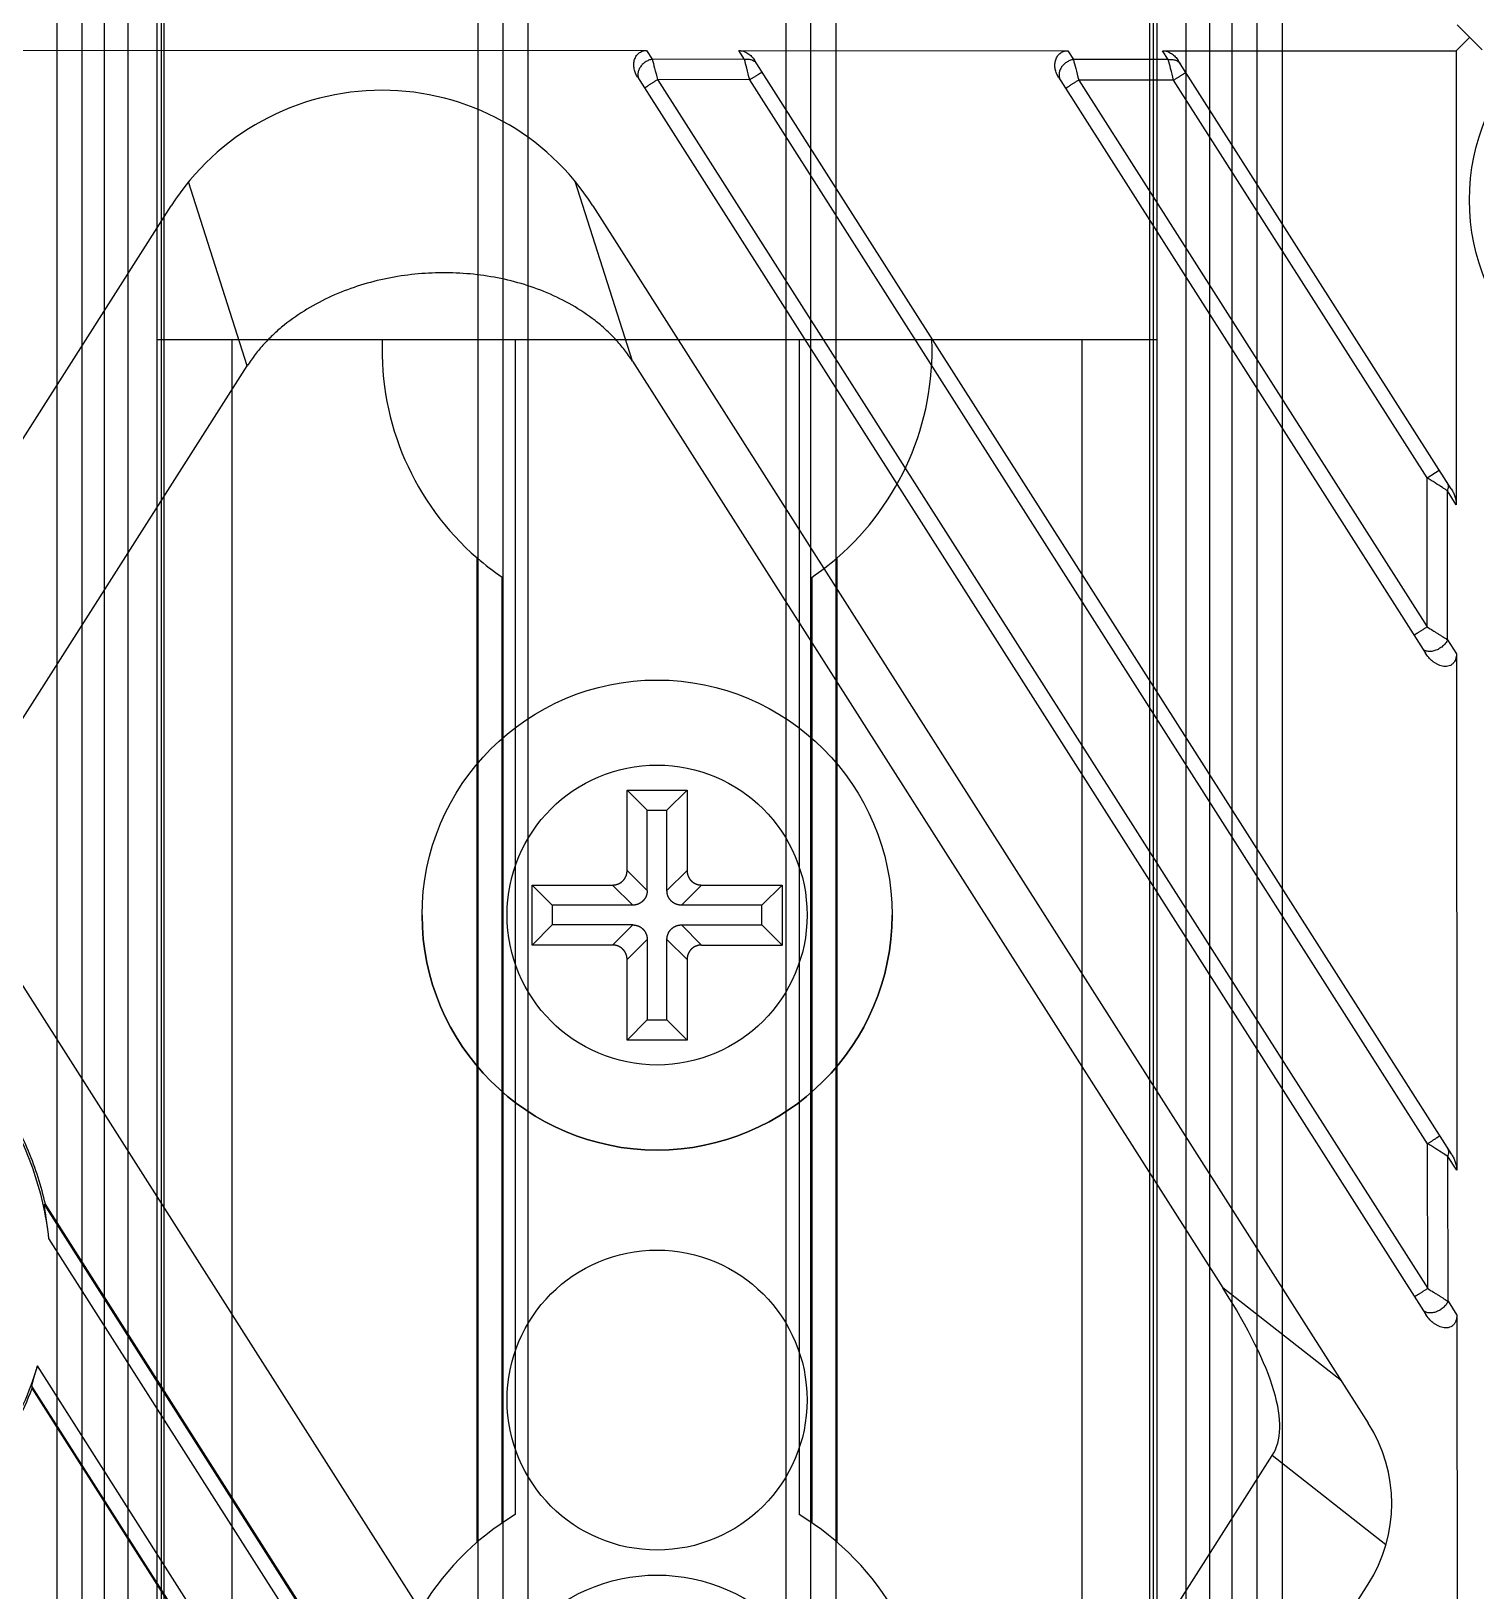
# Model space of a CAD drawing. Header units: millimetres. Extents: x 3299 to 14264, y 1863 to 5555.
# Drawn here: x 10144.86 to 10173.75, y 4094.99 to 4126.18 of the extents above; entities that cross this region are included whole.
import ezdxf

# ---------------------------------------------------------------- set-up
doc = ezdxf.new("R2010")
doc.units = ezdxf.units.MM
doc.layers.add('02___PRT_ALL_AXES', color=7, linetype='Continuous')
doc.layers.add('1轮廓线', color=7, linetype='Continuous', lineweight=25)

# ---------------------------------------------------------------- blocks, each defined once
blk = doc.blocks.new('ryfhgjmb')
at = {"color": 30, "linetype": 'Continuous', "true_color": 0xf26722}
for p, q in [((6005.128, 3342.431), (7001.628, 3342.431)), ((7001.628, 3322.431), (7001.628, 3342.431)), ((6005.128, 3340.931), (7001.628, 3340.931)), ((7001.628, 3335.271), (6978.138, 3335.271)), ((7001.628, 3329.592), (6978.138, 3329.592)), ((6005.128, 3323.931), (7001.628, 3323.931)), ((6005.128, 3322.431), (7001.628, 3322.431))]:
    blk.add_line(p, q, dxfattribs=at)
for start, end in [(87.9161, 139.1148), (220.8852, 272.0839)]:
    blk.add_arc((7001.428, 3332.431), 5.5, start, end, dxfattribs=at)
at = {"layer": '02___PRT_ALL_AXES', "color": 30, "linetype": 'Continuous', "true_color": 0xf26722}
for p, q in [((6977.586, 3336.031), (6997.27, 3336.031)), ((6977.971, 3335.531), (6996.885, 3335.531)), ((6977.971, 3329.331), (6996.885, 3329.331)), ((6977.586, 3328.831), (6997.27, 3328.831))]:
    blk.add_line(p, q, dxfattribs=at)
for centre, start, end in [((6973.428, 3332.431), 31.0806, 148.9194), ((7001.428, 3332.431), 139.1148, 145.6923), ((6973.428, 3332.431), 211.0806, 328.9194), ((7001.428, 3332.431), 214.3077, 220.8852)]:
    blk.add_arc(centre, 5.5, start, end, dxfattribs=at)
blk = doc.blocks.new('ETDHFN')
at = {"layer": '1轮廓线', "linetype": 'Continuous', "lineweight": 25}
for p, q in [((8841.41, 4025.552), (8841.812, 4025.15)), ((8841.41, 4023.942), (8841.41, 4025.552)), ((8841.41, 4025.552), (8842.61, 4025.552)), ((8842.61, 4025.552), (8842.208, 4025.15)), ((8842.61, 4025.552), (8842.61, 4023.942)), ((8841.812, 4025.15), (8842.208, 4025.15)), ((8841.812, 4023.54), (8841.812, 4025.15)), ((8842.208, 4023.54), (8842.208, 4025.15)), ((8839.51, 4023.652), (8839.912, 4023.25)), ((8839.51, 4022.452), (8839.51, 4023.652)), ((8839.51, 4023.652), (8841.12, 4023.652)), ((8842.9, 4023.652), (8844.51, 4023.652)), ((8844.51, 4023.652), (8844.108, 4023.25)), ((8844.51, 4023.652), (8844.51, 4022.452)), ((8839.912, 4023.25), (8839.912, 4022.854)), ((8841.522, 4023.25), (8839.912, 4023.25)), ((8844.108, 4023.25), (8842.498, 4023.25)), ((8844.108, 4022.854), (8844.108, 4023.25)), ((8839.51, 4022.452), (8839.912, 4022.854)), ((8841.522, 4022.854), (8839.912, 4022.854)), ((8841.812, 4022.564), (8841.812, 4020.954)), ((8842.208, 4020.954), (8842.208, 4022.564)), ((8842.498, 4022.854), (8844.108, 4022.854)), ((8844.51, 4022.452), (8844.108, 4022.854)), ((8841.12, 4022.452), (8839.51, 4022.452)), ((8842.9, 4022.452), (8844.51, 4022.452)), ((8841.41, 4020.552), (8841.41, 4022.162)), ((8842.61, 4022.162), (8842.61, 4020.552)), ((8841.41, 4020.552), (8841.812, 4020.954)), ((8841.812, 4020.954), (8842.208, 4020.954)), ((8842.61, 4020.552), (8842.208, 4020.954)), ((8842.61, 4020.552), (8841.41, 4020.552))]:
    blk.add_line(p, q, dxfattribs=at)
at = {"layer": '1轮廓线', "linetype": 'Continuous', "lineweight": 13}
for p, q in [((8841.41, 4023.942), (8841.812, 4023.54)), ((8842.61, 4023.942), (8842.208, 4023.54)), ((8841.12, 4023.652), (8841.522, 4023.25)), ((8842.9, 4023.652), (8842.498, 4023.25)), ((8841.12, 4022.452), (8841.522, 4022.854)), ((8841.41, 4022.162), (8841.812, 4022.564)), ((8842.61, 4022.162), (8842.208, 4022.564)), ((8842.9, 4022.452), (8842.498, 4022.854))]:
    blk.add_line(p, q, dxfattribs=at)
at = {"layer": '1轮廓线', "linetype": 'Continuous', "lineweight": 25}
for radius in [4.7, 3]:
    blk.add_circle((8842.01, 4023.052), radius, dxfattribs=at)
blk.add_arc((8842.01, 4023.052), 4.7, 180, 0, dxfattribs=at)
for points in [[(8841.12, 4023.652), (8841.184, 4023.652), (8841.24, 4023.677), (8841.288, 4023.698), (8841.326, 4023.736), (8841.362, 4023.772), (8841.385, 4023.822), (8841.41, 4023.877), (8841.41, 4023.942)], [(8842.61, 4023.942), (8842.61, 4023.878), (8842.635, 4023.822), (8842.656, 4023.773), (8842.694, 4023.736), (8842.73, 4023.699), (8842.78, 4023.677), (8842.835, 4023.652), (8842.9, 4023.652)], [(8841.812, 4023.54), (8841.812, 4023.476), (8841.787, 4023.42), (8841.766, 4023.372), (8841.728, 4023.334), (8841.692, 4023.298), (8841.642, 4023.275), (8841.587, 4023.25), (8841.522, 4023.25)], [(8842.498, 4023.25), (8842.434, 4023.25), (8842.378, 4023.275), (8842.33, 4023.296), (8842.292, 4023.334), (8842.256, 4023.37), (8842.233, 4023.42), (8842.208, 4023.475), (8842.208, 4023.54)], [(8841.522, 4022.854), (8841.586, 4022.854), (8841.642, 4022.829), (8841.69, 4022.808), (8841.728, 4022.77), (8841.764, 4022.734), (8841.787, 4022.684), (8841.812, 4022.629), (8841.812, 4022.564)], [(8842.208, 4022.564), (8842.208, 4022.628), (8842.233, 4022.684), (8842.254, 4022.732), (8842.292, 4022.77), (8842.328, 4022.806), (8842.378, 4022.829), (8842.433, 4022.854), (8842.498, 4022.854)], [(8841.41, 4022.162), (8841.41, 4022.226), (8841.385, 4022.282), (8841.364, 4022.33), (8841.326, 4022.368), (8841.29, 4022.404), (8841.24, 4022.427), (8841.185, 4022.452), (8841.12, 4022.452)], [(8842.9, 4022.452), (8842.836, 4022.452), (8842.78, 4022.427), (8842.732, 4022.406), (8842.694, 4022.368), (8842.658, 4022.332), (8842.635, 4022.282), (8842.61, 4022.227), (8842.61, 4022.162)]]:
    blk.add_open_spline(points, degree=2, knots=[0, 0, 0, 0.25, 0.25, 0.5, 0.5, 0.75, 0.75, 1, 1, 1], dxfattribs=at)
blk = doc.blocks.new('ERTFHGJ')
at = {"color": 40, "linetype": 'Continuous', "true_color": 0xf8d731}
for p, q in [((8900.957, 3696.77), (8900.957, 3617.77)), ((8901.457, 3617.77), (8901.457, 3696.77)), ((8901.957, 3617.77), (8901.957, 3696.77)), ((8902.402, 3617.77), (8902.402, 3696.77)), ((8902.874, 3617.77), (8902.874, 3696.77)), ((8903.457, 3617.77), (8903.457, 3696.77)), ((8903.537, 3696.77), (8903.537, 3617.77)), ((8903.598, 3617.77), (8903.598, 3696.77)), ((8909.882, 3696.77), (8909.882, 3617.77)), ((8910.382, 3617.77), (8910.382, 3696.77)), ((8916.532, 3617.77), (8916.532, 3696.77)), ((8917.032, 3617.77), (8917.032, 3696.77)), ((8923.315, 3617.77), (8923.315, 3696.77)), ((8923.377, 3696.77), (8923.377, 3617.77)), ((8923.457, 3617.77), (8923.457, 3696.77)), ((8924.039, 3696.77), (8924.039, 3617.77)), ((8924.511, 3696.77), (8924.511, 3617.77)), ((8924.957, 3617.77), (8924.957, 3696.77)), ((8925.457, 3617.77), (8925.457, 3696.77)), ((8910.882, 3685.9), (8910.882, 3628.641)), ((8916.032, 3628.641), (8916.032, 3685.9))]:
    blk.add_line(p, q, dxfattribs=at)
for centre, radius, start, end in [((8892.957, 3657.27), 4.25, 270, 90), ((8913.457, 3626.27), 3.5, 42.6324, 137.3676)]:
    blk.add_arc(centre, radius, start, end, dxfattribs=at)
blk = doc.blocks.new('ryfh')
at = {"xscale": -1}
blk.add_blockref('ERTFHGJ', (17197.083, 1141.444), dxfattribs=at)
at = {"rotation": 90}
blk.add_blockref('ryfhgjmb', (11616.058, -2205.714), dxfattribs=at)
blk.add_blockref('ETDHFN', (-558.383, 761.362))
blk = doc.blocks.new('1111')
at = {"color": 7, "linetype": 'Continuous'}
for p, q in [((16602.781, 7051.134), (16602.281, 7051.634)), ((16568.754, 7051.133), (16586.072, 7051.123)), ((16586.072, 7051.123), (16586.185, 7050.947)), ((16587.916, 7051.122), (16594.495, 7051.118)), ((16588.029, 7050.946), (16587.916, 7051.122)), ((16594.495, 7051.118), (16594.607, 7050.942)), ((16596.392, 7051.117), (16602.261, 7051.114)), ((16596.505, 7050.94), (16596.392, 7051.117)), ((16602.261, 7051.114), (16602.531, 7051.384)), ((16602.261, 7051.114), (16602.266, 7042.04)), ((16588.029, 7050.946), (16586.185, 7050.947)), ((16602.174, 7029.042), (16588.23, 7050.929)), ((16596.505, 7050.94), (16594.607, 7050.942)), ((16602.166, 7042.354), (16596.706, 7050.924)), ((16585.888, 7050.595), (16601.654, 7025.848)), ((16588.134, 7050.538), (16586.29, 7050.54)), ((16586.29, 7050.54), (16601.695, 7026.365)), ((16601.692, 7029.261), (16588.134, 7050.538)), ((16594.31, 7050.59), (16601.647, 7039.073)), ((16596.613, 7050.531), (16594.714, 7050.532)), ((16594.714, 7050.532), (16601.683, 7039.595)), ((16601.681, 7042.577), (16596.613, 7050.531)), ((16578.083, 7044.815), (16576.911, 7048.494)), ((16585.789, 7044.911), (16584.646, 7048.5)), ((16570.281, 7038.152), (16576.564, 7048.014)), ((16584.998, 7048.014), (16600.504, 7023.675)), ((16585.789, 7044.911), (16597.596, 7026.378)), ((16571.888, 7035.091), (16578.083, 7044.815)), ((16601.681, 7042.577), (16601.924, 7042.732)), ((16601.683, 7039.595), (16601.681, 7042.577)), ((16602.092, 7039.337), (16602.09, 7042.317)), ((16602.266, 7042.04), (16602.09, 7042.317)), ((16602.092, 7039.337), (16602.268, 7039.059)), ((16602.268, 7039.059), (16602.274, 7028.728)), ((16570.281, 7037.615), (16590.438, 7005.975)), ((16601.695, 7026.365), (16601.692, 7029.261)), ((16602.098, 7029.005), (16602, 7029.067)), ((16602.1, 7026.109), (16602.098, 7029.005)), ((16602.274, 7028.728), (16602.098, 7029.005)), ((16574.028, 7028.042), (16574.048, 7028.05)), ((16589.644, 7003.529), (16574.028, 7028.042)), ((16578.403, 7021.175), (16574.028, 7028.042)), ((16589.655, 7003.551), (16574.048, 7028.05)), ((16589.407, 7003.369), (16574.119, 7027.362)), ((16582.231, 7014.631), (16574.119, 7027.362)), ((16599.968, 7024.516), (16597.596, 7026.378)), ((16602.1, 7026.109), (16602.276, 7025.833)), ((16602.276, 7025.833), (16602.282, 7016.178)), ((16588.31, 7002.182), (16573.889, 7024.815)), ((16588.044, 7002.02), (16573.779, 7024.412)), ((16583.531, 7009.104), (16573.779, 7024.412)), ((16588.062, 7001.958), (16573.784, 7024.37)), ((16589.081, 7008.105), (16598.585, 7023.023)), ((16600.858, 7021.239), (16598.585, 7023.023)), ((16585.991, 7009.264), (16578.403, 7021.175)), ((16591.281, 7005.975), (16600.504, 7020.451))]:
    blk.add_line(p, q, dxfattribs=at)
for centre, radius, start, end in [((16580.781, 7045.328), 5, 32.5, 147.5), ((16559.53, 7022.898), 14.329, 5.8942, 6.0629), ((16597.974, 7022.063), 3, 327.5, 32.5)]:
    blk.add_arc(centre, radius, start, end, dxfattribs=at)
blk.add_ellipse((16574.5, 7041.823), major_axis=(-24.038, 18.866), ratio=0.163628, start_param=-3.125474, end_param=-2.706063, dxfattribs=at)
for points, knots in [([(16585.888, 7050.595), (16585.873, 7050.619), (16585.847, 7050.67), (16585.821, 7050.753), (16585.812, 7050.838), (16585.821, 7050.91), (16585.839, 7050.964), (16585.858, 7051.003), (16585.883, 7051.038), (16585.913, 7051.068), (16585.948, 7051.093), (16585.988, 7051.111), (16586.03, 7051.121), (16586.058, 7051.123), (16586.072, 7051.123)], [0, 0, 0, 0, 0.124998, 0.24996, 0.374876, 0.499711, 0.562238, 0.624764, 0.687297, 0.749832, 0.812366, 0.874896, 0.937452, 1, 1, 1, 1]), ([(16587.916, 7051.122), (16587.932, 7051.122), (16587.964, 7051.119), (16588.011, 7051.108), (16588.056, 7051.089), (16588.111, 7051.058), (16588.173, 7051.006), (16588.213, 7050.955), (16588.23, 7050.929)], [0, 0, 0, 0, 0.125034, 0.250153, 0.375239, 0.500339, 0.750146, 1, 1, 1, 1]), ([(16594.31, 7050.59), (16594.295, 7050.614), (16594.268, 7050.665), (16594.243, 7050.748), (16594.234, 7050.833), (16594.243, 7050.905), (16594.261, 7050.959), (16594.28, 7050.998), (16594.305, 7051.033), (16594.335, 7051.063), (16594.371, 7051.088), (16594.41, 7051.106), (16594.452, 7051.116), (16594.48, 7051.118), (16594.495, 7051.118)], [0, 0, 0, 0, 0.125008, 0.249983, 0.374913, 0.49976, 0.56229, 0.624816, 0.687347, 0.749876, 0.812401, 0.874921, 0.937464, 1, 1, 1, 1]), ([(16596.392, 7051.117), (16596.408, 7051.117), (16596.44, 7051.114), (16596.487, 7051.103), (16596.531, 7051.085), (16596.587, 7051.053), (16596.649, 7051.002), (16596.688, 7050.951), (16596.706, 7050.924)], [0, 0, 0, 0, 0.12502, 0.250128, 0.375208, 0.500305, 0.750122, 1, 1, 1, 1]), ([(16586.185, 7050.947), (16586.16, 7050.943), (16586.111, 7050.929), (16586.043, 7050.893), (16585.985, 7050.844), (16585.939, 7050.785), (16585.908, 7050.72), (16585.897, 7050.663), (16585.898, 7050.619), (16585.904, 7050.588), (16585.914, 7050.558), (16585.924, 7050.539), (16585.929, 7050.531)], [0, 0, 0, 0, 0.132249, 0.267144, 0.401673, 0.532854, 0.6584, 0.777273, 0.834477, 0.89042, 0.945481, 1, 1, 1, 1]), ([(16586.185, 7050.947), (16586.2, 7050.889), (16586.236, 7050.753), (16586.271, 7050.617), (16586.29, 7050.54)], [0, 0, 0, 0, 0.43085, 1, 1, 1, 1]), ([(16588.029, 7050.946), (16588.054, 7050.95), (16588.104, 7050.953), (16588.164, 7050.94), (16588.207, 7050.92), (16588.235, 7050.902), (16588.26, 7050.879), (16588.273, 7050.861), (16588.279, 7050.852)], [0, 0, 0, 0, 0.27, 0.525026, 0.647396, 0.766756, 0.884004, 1, 1, 1, 1]), ([(16588.134, 7050.538), (16588.115, 7050.616), (16588.08, 7050.752), (16588.044, 7050.887), (16588.029, 7050.946)], [0, 0, 0, 0, 0.56887, 1, 1, 1, 1]), ([(16594.607, 7050.942), (16594.583, 7050.937), (16594.533, 7050.923), (16594.466, 7050.887), (16594.407, 7050.838), (16594.361, 7050.78), (16594.33, 7050.715), (16594.319, 7050.658), (16594.32, 7050.614), (16594.326, 7050.583), (16594.336, 7050.553), (16594.345, 7050.535), (16594.351, 7050.526)], [0, 0, 0, 0, 0.132354, 0.267419, 0.402125, 0.533437, 0.659015, 0.777791, 0.834904, 0.890718, 0.945625, 1, 1, 1, 1]), ([(16594.607, 7050.942), (16594.623, 7050.883), (16594.659, 7050.746), (16594.694, 7050.61), (16594.714, 7050.532)], [0, 0, 0, 0, 0.431744, 1, 1, 1, 1]), ([(16596.505, 7050.94), (16596.53, 7050.945), (16596.58, 7050.947), (16596.64, 7050.935), (16596.683, 7050.915), (16596.711, 7050.896), (16596.736, 7050.874), (16596.749, 7050.856), (16596.755, 7050.847)], [0, 0, 0, 0, 0.27038, 0.525506, 0.647826, 0.767078, 0.884175, 1, 1, 1, 1]), ([(16596.613, 7050.531), (16596.593, 7050.608), (16596.557, 7050.745), (16596.521, 7050.881), (16596.505, 7050.94)], [0, 0, 0, 0, 0.567971, 1, 1, 1, 1]), ([(16586.29, 7050.54), (16586.274, 7050.529), (16586.241, 7050.508), (16586.2, 7050.482), (16586.169, 7050.461), (16586.147, 7050.447), (16586.127, 7050.434), (16586.108, 7050.421), (16586.091, 7050.41), (16586.076, 7050.4), (16586.063, 7050.391), (16586.054, 7050.384), (16586.048, 7050.38), (16586.044, 7050.377), (16586.04, 7050.374), (16586.038, 7050.372), (16586.036, 7050.371), (16586.034, 7050.369), (16586.034, 7050.368), (16586.033, 7050.368), (16586.033, 7050.368)], [0, 0, 0, 0, 0.193181, 0.379898, 0.468435, 0.5526, 0.631545, 0.704459, 0.770633, 0.829388, 0.880157, 0.92242, 0.940229, 0.955767, 0.968997, 0.979882, 0.9884, 0.994551, 0.998356, 1, 1, 1, 1]), ([(16588.134, 7050.538), (16588.151, 7050.548), (16588.182, 7050.568), (16588.221, 7050.593), (16588.251, 7050.611), (16588.271, 7050.624), (16588.291, 7050.636), (16588.309, 7050.647), (16588.325, 7050.657), (16588.339, 7050.665), (16588.352, 7050.673), (16588.361, 7050.678), (16588.367, 7050.681), (16588.371, 7050.684), (16588.375, 7050.685), (16588.377, 7050.687), (16588.38, 7050.688), (16588.381, 7050.689), (16588.382, 7050.689), (16588.383, 7050.689), (16588.383, 7050.689)], [0, 0, 0, 0, 0.196536, 0.384666, 0.473346, 0.557364, 0.635938, 0.708324, 0.77387, 0.831956, 0.882064, 0.923722, 0.94126, 0.956554, 0.96957, 0.980274, 0.988646, 0.994687, 0.998414, 1, 1, 1, 1]), ([(16594.714, 7050.532), (16594.697, 7050.522), (16594.664, 7050.5), (16594.624, 7050.474), (16594.592, 7050.454), (16594.57, 7050.44), (16594.55, 7050.427), (16594.531, 7050.414), (16594.514, 7050.403), (16594.499, 7050.393), (16594.486, 7050.384), (16594.476, 7050.378), (16594.47, 7050.373), (16594.466, 7050.371), (16594.463, 7050.368), (16594.46, 7050.366), (16594.458, 7050.365), (16594.457, 7050.364), (16594.456, 7050.363), (16594.455, 7050.363), (16594.455, 7050.362), (16594.455, 7050.362), (16594.455, 7050.362)], [0, 0, 0, 0, 0.193195, 0.379978, 0.468561, 0.552777, 0.631773, 0.704739, 0.770959, 0.829753, 0.880552, 0.92283, 0.94064, 0.956174, 0.969393, 0.980257, 0.988743, 0.994842, 0.996996, 0.998556, 0.999535, 1, 1, 1, 1]), ([(16596.613, 7050.531), (16596.629, 7050.541), (16596.66, 7050.561), (16596.699, 7050.585), (16596.728, 7050.604), (16596.749, 7050.617), (16596.768, 7050.629), (16596.786, 7050.64), (16596.802, 7050.65), (16596.816, 7050.659), (16596.829, 7050.666), (16596.838, 7050.672), (16596.844, 7050.675), (16596.848, 7050.677), (16596.851, 7050.679), (16596.854, 7050.681), (16596.856, 7050.682), (16596.857, 7050.683), (16596.858, 7050.683), (16596.859, 7050.683), (16596.859, 7050.683), (16596.859, 7050.683), (16596.859, 7050.683)], [0, 0, 0, 0, 0.196747, 0.385025, 0.473758, 0.557816, 0.636419, 0.708823, 0.774377, 0.832462, 0.88256, 0.924197, 0.94172, 0.956996, 0.969989, 0.980663, 0.988996, 0.99498, 0.997091, 0.998616, 0.999566, 1, 1, 1, 1]), ([(16585.789, 7044.911), (16585.74, 7044.989), (16585.633, 7045.14), (16585.452, 7045.351), (16585.255, 7045.546), (16584.972, 7045.783), (16584.586, 7046.04), (16584.088, 7046.285), (16583.565, 7046.47), (16583.025, 7046.597), (16582.474, 7046.669), (16581.92, 7046.686), (16581.366, 7046.65), (16580.819, 7046.56), (16580.283, 7046.416), (16579.765, 7046.217), (16579.273, 7045.959), (16578.893, 7045.695), (16578.613, 7045.453), (16578.418, 7045.256), (16578.239, 7045.044), (16578.133, 7044.893), (16578.083, 7044.815)], [0, 0, 0, 0, 0.031255, 0.062514, 0.093771, 0.125031, 0.187511, 0.25, 0.312495, 0.374993, 0.437494, 0.499995, 0.562497, 0.624998, 0.687497, 0.749994, 0.812485, 0.874969, 0.906228, 0.937485, 0.968745, 1, 1, 1, 1]), ([(16601.99, 7042.381), (16601.941, 7042.413), (16601.865, 7042.461), (16601.762, 7042.526), (16601.708, 7042.56), (16601.681, 7042.577)], [0, 0, 0, 0, 0.476069, 0.735074, 1, 1, 1, 1]), ([(16602.09, 7042.317), (16602.074, 7042.327), (16602.041, 7042.349), (16602.008, 7042.37), (16601.99, 7042.381)], [0, 0, 0, 0, 0.462253, 1, 1, 1, 1]), ([(16602.09, 7042.317), (16602.096, 7042.331), (16602.105, 7042.359), (16602.11, 7042.402), (16602.105, 7042.441), (16602.095, 7042.465), (16602.088, 7042.475)], [0, 0, 0, 0, 0.279415, 0.535853, 0.773357, 1, 1, 1, 1]), ([(16602.166, 7042.354), (16602.181, 7042.33), (16602.208, 7042.282), (16602.24, 7042.204), (16602.261, 7042.123), (16602.266, 7042.068), (16602.266, 7042.04)], [0, 0, 0, 0, 0.250061, 0.500124, 0.750098, 1, 1, 1, 1]), ([(16601.683, 7039.595), (16601.666, 7039.585), (16601.633, 7039.564), (16601.592, 7039.537), (16601.561, 7039.517), (16601.539, 7039.503), (16601.518, 7039.49), (16601.499, 7039.478), (16601.481, 7039.467), (16601.466, 7039.457), (16601.454, 7039.45), (16601.446, 7039.445), (16601.441, 7039.442), (16601.436, 7039.439), (16601.432, 7039.436), (16601.429, 7039.434), (16601.426, 7039.433), (16601.424, 7039.431), (16601.423, 7039.431), (16601.422, 7039.43), (16601.422, 7039.43), (16601.421, 7039.43), (16601.421, 7039.429), (16601.42, 7039.429), (16601.42, 7039.429), (16601.42, 7039.429)], [0, 0, 0, 0, 0.193072, 0.379851, 0.468466, 0.552728, 0.631782, 0.70481, 0.771095, 0.82995, 0.880802, 0.903059, 0.923122, 0.940945, 0.956489, 0.969711, 0.980571, 0.985107, 0.989043, 0.992379, 0.995113, 0.997243, 0.998767, 0.999685, 1, 1, 1, 1]), ([(16601.683, 7039.595), (16601.722, 7039.571), (16601.78, 7039.535), (16601.855, 7039.487), (16601.909, 7039.453), (16601.961, 7039.42), (16602.009, 7039.39), (16602.052, 7039.362), (16602.079, 7039.345), (16602.092, 7039.337)], [0, 0, 0, 0, 0.284281, 0.422319, 0.555506, 0.682033, 0.799865, 0.906677, 1, 1, 1, 1]), ([(16602.092, 7039.337), (16602.081, 7039.313), (16602.052, 7039.265), (16601.993, 7039.205), (16601.921, 7039.155), (16601.854, 7039.125), (16601.799, 7039.11), (16601.748, 7039.102), (16601.698, 7039.104), (16601.654, 7039.116), (16601.625, 7039.13), (16601.601, 7039.149), (16601.589, 7039.164), (16601.584, 7039.173)], [0, 0, 0, 0, 0.12692, 0.265046, 0.408283, 0.54943, 0.617147, 0.681936, 0.800611, 0.854541, 0.905158, 0.953281, 1, 1, 1, 1]), ([(16602.268, 7039.059), (16602.268, 7039.041), (16602.266, 7039.004), (16602.253, 7038.95), (16602.23, 7038.9), (16602.196, 7038.856), (16602.15, 7038.824), (16602.098, 7038.805), (16602.042, 7038.801), (16601.969, 7038.81), (16601.9, 7038.837), (16601.837, 7038.875), (16601.777, 7038.918), (16601.711, 7038.983), (16601.667, 7039.042), (16601.647, 7039.073)], [0, 0, 0, 0, 0.062552, 0.125092, 0.187594, 0.250054, 0.312487, 0.374934, 0.437422, 0.499942, 0.624747, 0.68731, 0.749876, 0.874918, 1, 1, 1, 1]), ([(16574.119, 7027.362), (16574.092, 7027.602), (16574.01, 7028.079), (16573.807, 7028.776), (16573.527, 7029.446), (16573.172, 7030.079), (16572.748, 7030.668), (16572.26, 7031.205), (16571.714, 7031.683), (16571.315, 7031.959), (16571.109, 7032.085)], [0, 0, 0, 0, 0.124981, 0.249966, 0.37496, 0.499959, 0.624963, 0.749972, 0.874983, 1, 1, 1, 1]), ([(16574.048, 7028.05), (16574.007, 7028.231), (16573.91, 7028.589), (16573.719, 7029.112), (16573.483, 7029.617), (16573.205, 7030.099), (16572.885, 7030.556), (16572.528, 7030.983), (16572.134, 7031.377), (16571.85, 7031.616), (16571.703, 7031.73)], [0, 0, 0, 0, 0.124982, 0.249976, 0.374968, 0.499968, 0.624972, 0.749977, 0.87499, 1, 1, 1, 1]), ([(16601.692, 7029.261), (16601.708, 7029.271), (16601.739, 7029.291), (16601.778, 7029.316), (16601.807, 7029.335), (16601.827, 7029.348), (16601.846, 7029.36), (16601.864, 7029.371), (16601.879, 7029.382), (16601.893, 7029.391), (16601.905, 7029.399), (16601.914, 7029.405), (16601.92, 7029.409), (16601.923, 7029.411), (16601.926, 7029.414), (16601.929, 7029.415), (16601.931, 7029.417), (16601.932, 7029.418), (16601.933, 7029.418), (16601.933, 7029.419), (16601.933, 7029.419), (16601.933, 7029.419), (16601.933, 7029.419)], [0, 0, 0, 0, 0.197036, 0.385429, 0.47417, 0.55821, 0.636776, 0.709129, 0.774625, 0.832649, 0.882687, 0.92427, 0.94177, 0.957025, 0.97, 0.98066, 0.988983, 0.994962, 0.997072, 0.998599, 0.999554, 1, 1, 1, 1]), ([(16602, 7029.067), (16601.951, 7029.098), (16601.876, 7029.145), (16601.773, 7029.21), (16601.719, 7029.244), (16601.692, 7029.261)], [0, 0, 0, 0, 0.475095, 0.734344, 1, 1, 1, 1]), ([(16602.098, 7029.005), (16602.104, 7029.019), (16602.114, 7029.047), (16602.119, 7029.09), (16602.113, 7029.13), (16602.102, 7029.153), (16602.096, 7029.164)], [0, 0, 0, 0, 0.278272, 0.534425, 0.772409, 1, 1, 1, 1]), ([(16602.174, 7029.042), (16602.188, 7029.019), (16602.216, 7028.97), (16602.247, 7028.893), (16602.269, 7028.812), (16602.274, 7028.756), (16602.274, 7028.728)], [0, 0, 0, 0, 0.250039, 0.500094, 0.750076, 1, 1, 1, 1]), ([(16574.119, 7027.362), (16574.115, 7027.395), (16574.107, 7027.459), (16574.097, 7027.54), (16574.088, 7027.604), (16574.082, 7027.652), (16574.075, 7027.699), (16574.068, 7027.745), (16574.061, 7027.792), (16574.054, 7027.837), (16574.048, 7027.874), (16574.044, 7027.903), (16574.04, 7027.924), (16574.037, 7027.945), (16574.034, 7027.964), (16574.032, 7027.983), (16574.03, 7028), (16574.028, 7028.013), (16574.027, 7028.023), (16574.027, 7028.029), (16574.027, 7028.034), (16574.027, 7028.037), (16574.027, 7028.04), (16574.028, 7028.041), (16574.028, 7028.042)], [0, 0, 0, 0, 0.142745, 0.284716, 0.355234, 0.425328, 0.49489, 0.563783, 0.631816, 0.698713, 0.764049, 0.795926, 0.827114, 0.857427, 0.886615, 0.914302, 0.939935, 0.962686, 0.972603, 0.981305, 0.988563, 0.994152, 0.99793, 1, 1, 1, 1]), ([(16601.695, 7026.365), (16601.678, 7026.354), (16601.645, 7026.333), (16601.603, 7026.307), (16601.572, 7026.287), (16601.55, 7026.273), (16601.529, 7026.26), (16601.509, 7026.248), (16601.492, 7026.237), (16601.476, 7026.228), (16601.463, 7026.219), (16601.453, 7026.214), (16601.446, 7026.21), (16601.442, 7026.207), (16601.438, 7026.205), (16601.435, 7026.204), (16601.433, 7026.202), (16601.431, 7026.202), (16601.43, 7026.201), (16601.429, 7026.201), (16601.429, 7026.201), (16601.429, 7026.201)], [0, 0, 0, 0, 0.192802, 0.379408, 0.467967, 0.552191, 0.631222, 0.704241, 0.770527, 0.829393, 0.880263, 0.92261, 0.940451, 0.956014, 0.969259, 0.980148, 0.988655, 0.994774, 0.998509, 0.999504, 1, 1, 1, 1]), ([(16601.695, 7026.365), (16601.733, 7026.34), (16601.791, 7026.304), (16601.866, 7026.257), (16601.92, 7026.223), (16601.971, 7026.191), (16602.018, 7026.161), (16602.061, 7026.134), (16602.088, 7026.117), (16602.1, 7026.109)], [0, 0, 0, 0, 0.285447, 0.423782, 0.557073, 0.683505, 0.801042, 0.907362, 1, 1, 1, 1]), ([(16602.1, 7026.109), (16602.09, 7026.085), (16602.061, 7026.037), (16602.002, 7025.976), (16601.93, 7025.926), (16601.863, 7025.896), (16601.808, 7025.882), (16601.757, 7025.875), (16601.707, 7025.876), (16601.662, 7025.889), (16601.633, 7025.904), (16601.609, 7025.923), (16601.597, 7025.938), (16601.591, 7025.946)], [0, 0, 0, 0, 0.126818, 0.264561, 0.407299, 0.548001, 0.615572, 0.68029, 0.79911, 0.853278, 0.904242, 0.952798, 1, 1, 1, 1]), ([(16602.276, 7025.833), (16602.276, 7025.815), (16602.274, 7025.778), (16602.261, 7025.724), (16602.238, 7025.673), (16602.203, 7025.629), (16602.158, 7025.597), (16602.105, 7025.579), (16602.049, 7025.575), (16601.976, 7025.584), (16601.907, 7025.612), (16601.843, 7025.649), (16601.784, 7025.693), (16601.718, 7025.758), (16601.674, 7025.817), (16601.654, 7025.848)], [0, 0, 0, 0, 0.062571, 0.12513, 0.187649, 0.250122, 0.312559, 0.375004, 0.437483, 0.49999, 0.624773, 0.687326, 0.749883, 0.874917, 1, 1, 1, 1]), ([(16573.889, 7024.815), (16573.809, 7024.551), (16573.615, 7024.032), (16573.226, 7023.298), (16572.745, 7022.621), (16572.181, 7022.012), (16571.542, 7021.482), (16570.839, 7021.039), (16570.085, 7020.691), (16569.556, 7020.526), (16569.288, 7020.462)], [0, 0, 0, 0, 0.125004, 0.25, 0.374994, 0.499987, 0.624981, 0.749978, 0.874982, 1, 1, 1, 1]), ([(16573.779, 7024.412), (16573.779, 7024.413), (16573.779, 7024.416), (16573.779, 7024.423), (16573.781, 7024.434), (16573.784, 7024.45), (16573.788, 7024.469), (16573.794, 7024.49), (16573.803, 7024.523), (16573.815, 7024.568), (16573.832, 7024.626), (16573.85, 7024.687), (16573.869, 7024.751), (16573.882, 7024.793), (16573.889, 7024.815)], [0, 0, 0, 0, 0.00901, 0.020474, 0.050496, 0.089295, 0.135864, 0.189178, 0.248238, 0.380111, 0.525433, 0.679515, 0.838738, 1, 1, 1, 1]), ([(16569.304, 7020.421), (16569.555, 7020.482), (16570.051, 7020.634), (16570.762, 7020.951), (16571.429, 7021.352), (16572.042, 7021.83), (16572.594, 7022.379), (16573.075, 7022.99), (16573.478, 7023.655), (16573.692, 7024.128), (16573.784, 7024.37)], [0, 0, 0, 0, 0.125016, 0.25002, 0.375019, 0.500015, 0.625008, 0.750003, 0.874997, 1, 1, 1, 1])]:
    blk.add_open_spline(points, degree=3, knots=knots, dxfattribs=at)
at = {"layer": '02___PRT_ALL_AXES', "color": 7, "linetype": 'Continuous'}
blk.add_circle((16586.281, 7024.134), 3, dxfattribs=at)
blk = doc.blocks.new('*U162')
blk.add_blockref('1111', (-16308.281, -6888.884))
blk = doc.blocks.new('*U163')
at = {"color": 0, "linetype": 'ByBlock', "lineweight": -2, "transparency": 16777216}
blk.add_blockref('*U162', (0, 675), dxfattribs=at)

msp = doc.modelspace()

# ---------------------------------------------------------------- block references
for name, p in [('*U163', (9879.37292, 3288.5531)), ('ryfh', (1873.74628, -675.91128))]:
    msp.add_blockref(name, p)

doc.saveas('drawing.dxf')
